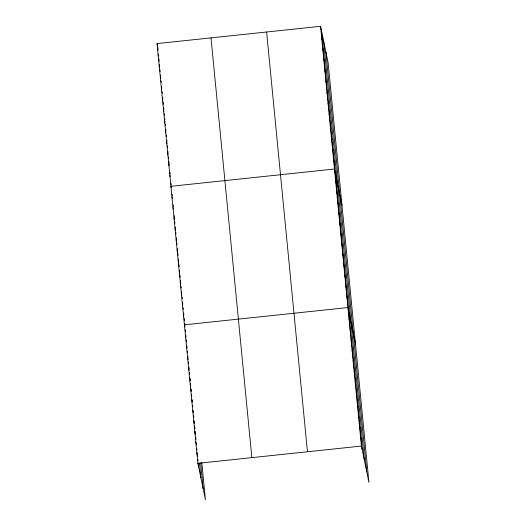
<?xml version="1.0" encoding="UTF-8"?>
<svg xmlns="http://www.w3.org/2000/svg" width="526" height="526" viewBox="0 0 526 526"><rect width="100%" height="100%" fill="white"/><g stroke="black" fill="none" stroke-linecap="round" stroke-linejoin="round"><path stroke-width="0.79" d="M201.793 462.407L205.423 499.7L197.894 463.34L157.05 43.579L320.577 26.3L328.106 62.66L368.95 482.421L361.421 446.061L320.577 26.3M197.894 463.34L361.421 446.061M321.642 37.28L322.366 40.765M322.714 48.254L323.431 51.745M323.779 59.234L324.503 62.726M324.851 70.214L325.568 73.699M325.916 81.195L326.639 84.679M326.988 92.168L327.705 95.66M328.053 103.149L328.776 106.633M329.118 114.129L329.841 117.614M330.19 125.103L330.913 128.594M331.255 136.083L331.978 139.574M332.327 147.063L333.05 150.548M333.392 158.043L334.115 161.528M341.992 205.377L334.464 169.017L170.937 186.303L171.226 187.697M335.503 179.675L336.219 183.16M336.535 190.327L337.258 193.818M337.574 200.985L338.297 204.469M338.613 211.643L339.329 215.127M339.645 222.294L340.368 225.785M340.684 232.952L341.407 236.437M341.722 243.604L342.446 247.095M342.755 254.262L343.478 257.747M343.794 264.92L344.517 268.405M344.832 275.571L345.556 279.063M345.871 286.229L346.588 289.714M346.904 296.881L347.627 300.372M355.471 343.899L347.942 307.539L184.416 324.818L184.85 326.916M348.981 318.197L349.698 321.682M350.014 328.849L350.737 332.34M351.052 339.507L351.776 342.991M352.091 350.158L352.815 353.65M353.124 360.816L353.847 364.308M354.162 371.474L354.886 374.959M355.201 382.126L355.924 385.617M356.24 392.784L356.957 396.269M357.272 403.442L357.996 406.927M358.311 414.093L359.034 417.585M359.35 424.752L360.067 428.236M360.382 435.403L361.106 438.894M157.05 43.579L157.484 45.677M158.116 54.559L158.55 56.65M159.187 65.54L159.621 67.63M160.252 76.52L160.686 78.611M161.324 87.494L161.758 89.584M162.389 98.474L162.823 100.565M163.461 109.454L163.895 111.545M164.526 120.428L164.96 122.525M165.598 131.408L165.887 132.802M166.663 142.388L166.952 143.782M167.735 153.368L168.024 154.762M168.8 164.342L169.089 165.736M169.872 175.322L170.161 176.716M171.976 196.954L172.265 198.348M173.008 207.612L173.297 209.006M174.047 218.264L174.336 219.664M175.086 228.922L175.375 230.316M176.125 239.58L176.407 240.974M177.157 250.231L177.591 252.322M178.196 260.889L178.63 262.98M179.234 271.541L179.668 273.638M180.267 282.199L180.701 284.29M181.306 292.857L181.74 294.948M182.344 303.509L182.778 305.606M183.377 314.167L183.811 316.257M185.454 335.476L185.888 337.567M186.493 346.134L186.921 348.225M187.526 356.786L188.104 359.58M188.564 367.444L189.143 370.232M189.603 378.095L190.175 380.89M190.636 388.753L191.214 391.541M191.674 399.412L192.253 402.199M192.858 410.76L193.292 412.857M193.746 420.721L194.324 423.509M194.784 431.373L195.363 434.167M195.823 442.031L196.402 444.818M196.862 452.689L197.579 456.173M325.857 51.811L366.707 471.572M323.543 40.633L364.393 460.395M321.294 29.785L362.144 449.546M266.61 32.001L307.46 451.762M211.011 37.879L251.862 457.64M200.662 462.972L203.181 488.851M199.459 463.215L200.866 477.674M157.846 47.853L158.076 50.207M158.457 54.125L158.609 55.697M158.918 58.833L159.148 61.187M159.45 64.323L159.602 65.888M159.983 69.807L160.134 71.378M160.515 75.297L160.673 76.868M161.055 80.787L161.206 82.358M161.587 86.277L161.738 87.849M162.12 91.767L162.271 93.332M162.652 97.257L162.81 98.822M163.113 101.959L163.343 104.312M163.645 107.449L163.875 109.802M164.257 113.721L164.408 115.293M164.717 118.429L164.868 119.994M165.249 123.919L165.401 125.484M165.782 129.409L165.933 130.974M166.321 134.893L166.472 136.464M166.854 140.383L167.005 141.954M167.386 145.873L167.538 147.444M167.919 151.363L168.07 152.934M168.451 156.853L168.609 158.418M168.912 161.561L169.142 163.908M169.983 172.535L170.135 174.106M171.049 183.515L171.2 185.08M172.101 194.357L172.252 195.876M173.139 205.008L173.291 206.534M174.178 215.667L174.402 217.948M174.77 221.755L174.921 223.274M175.29 227.081L175.434 228.606M175.809 232.407L175.954 233.932M176.328 237.739L176.473 239.258M176.841 243.065L176.992 244.59M177.361 248.39L177.512 249.916M177.88 253.723L178.031 255.241M178.399 259.048L178.544 260.567M178.919 264.374L179.142 266.662M179.511 270.463L179.655 271.988M179.951 275.032L180.175 277.314M180.471 280.358L180.694 282.64M181.062 286.446L181.214 287.972M181.582 291.779L181.733 293.298M182.101 297.105L182.252 298.623M182.621 302.43L182.772 303.956M183.14 307.756L183.285 309.281M183.659 313.088L183.804 314.607M184.179 318.414L184.396 320.696M184.692 323.74L184.915 326.028M185.29 329.828L185.435 331.354M185.803 335.161L185.954 336.679M186.25 339.724L186.474 342.012M186.842 345.812L186.993 347.338M187.361 351.144L187.506 352.663M187.881 356.47L188.025 357.989M188.4 361.796L188.545 363.321M188.913 367.128L189.064 368.647M189.432 372.454L189.656 374.736M189.952 377.78L190.175 380.061M190.543 383.868L190.695 385.394M191.063 389.194L191.214 390.719M191.582 394.526L191.727 396.045M192.102 399.852L192.246 401.377M192.621 405.178L192.766 406.703M193.141 410.51L193.285 412.029M193.653 415.836L193.805 417.355M194.173 421.162L194.324 422.687M194.692 426.494L194.916 428.775M195.212 431.82L195.435 434.101M195.731 437.145L195.955 439.427M196.323 443.234L196.468 444.759M196.842 448.566L196.987 450.085M197.362 453.892L197.506 455.411M197.875 459.218L198.026 460.743M198.249 463.025L198.618 466.832"/></g></svg>
